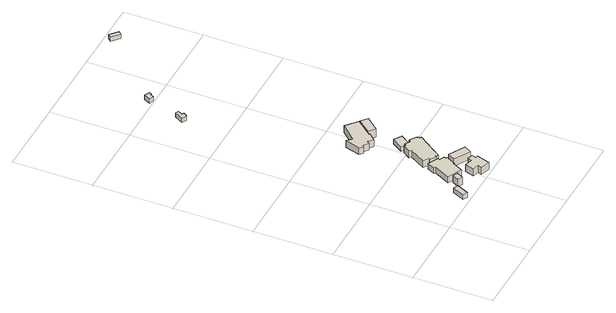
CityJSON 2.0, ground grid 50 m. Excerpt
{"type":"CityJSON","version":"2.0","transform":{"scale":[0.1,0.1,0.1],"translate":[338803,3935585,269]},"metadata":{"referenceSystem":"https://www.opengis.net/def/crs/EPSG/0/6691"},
"CityObjects":{
"building1":{"type":"Building","attributes":{"usage":"451","measuredHeight":7.8,"storeysAboveGround":1,"BuildingIDAttribute.prefecture":"14","BuildingIDAttribute.city":"14151","BuildingDetailAttribute.totalFloorArea":21.45,"BuildingDetailAttribute.buildingFootprintArea":21.45,"BuildingDetailAttribute.buildingStructureType":"601","BuildingDetailAttribute.buildingStructureOrgType":"1","BuildingDetailAttribute.orgUsage":"200","BuildingDetailAttribute.surveyYear":2015,"BuildingLandSlideRiskAttribute.description":"1","BuildingLandSlideRiskAttribute.areaType":"1"},"geometry":[{"type":"Solid","lod":"1","boundaries":[[[[0,1,2,3]],[[2,4,5,3]],[[1,6,4,2]],[[0,7,6,1]],[[3,5,7,0]],[[4,6,7,5]]]]}]},
"building2":{"type":"Building","attributes":{"measuredHeight":5.8,"BuildingIDAttribute.prefecture":"14","BuildingIDAttribute.city":"14151","BuildingDetailAttribute.surveyYear":2015},"geometry":[{"type":"Solid","lod":"1","boundaries":[[[[8,9,10,11]],[[10,12,13,11]],[[9,14,12,10]],[[8,15,14,9]],[[11,13,15,8]],[[12,14,15,13]]]]}]},
"building3":{"type":"Building","attributes":{"usage":"411","measuredHeight":5.7,"storeysAboveGround":1,"BuildingIDAttribute.prefecture":"14","BuildingIDAttribute.city":"14151","BuildingDetailAttribute.totalFloorArea":134.51,"BuildingDetailAttribute.buildingFootprintArea":134.51,"BuildingDetailAttribute.buildingStructureType":"601","BuildingDetailAttribute.buildingStructureOrgType":"1","BuildingDetailAttribute.orgUsage":"10","BuildingDetailAttribute.surveyYear":2015},"geometry":[{"type":"Solid","lod":"1","boundaries":[[[[16,17,18,19,20,21,22,23,24,25,26,27]],[[26,28,29,27]],[[25,30,28,26]],[[24,31,30,25]],[[23,32,31,24]],[[22,33,32,23]],[[21,34,33,22]],[[20,35,34,21]],[[19,36,35,20]],[[18,37,36,19]],[[17,38,37,18]],[[16,39,38,17]],[[27,29,39,16]],[[28,30,31,32,33,34,35,36,37,38,39,29]]]]}]},
"building4":{"type":"Building","attributes":{"BuildingIDAttribute.prefecture":"14","BuildingIDAttribute.city":"14151","BuildingDetailAttribute.surveyYear":2015},"geometry":[{"type":"Solid","lod":"1","boundaries":[[[[40,41,42,43,44,45,46,47]],[[46,48,49,47]],[[45,50,48,46]],[[44,51,50,45]],[[43,52,51,44]],[[42,53,52,43]],[[41,54,53,42]],[[40,55,54,41]],[[47,49,55,40]],[[48,50,51,52,53,54,55,49]]]]}]},
"building5":{"type":"Building","attributes":{"usage":"411","measuredHeight":10.8,"storeysAboveGround":1,"BuildingIDAttribute.prefecture":"14","BuildingIDAttribute.city":"14151","BuildingDetailAttribute.totalFloorArea":68.95,"BuildingDetailAttribute.buildingFootprintArea":68.95,"BuildingDetailAttribute.buildingStructureType":"601","BuildingDetailAttribute.buildingStructureOrgType":"1","BuildingDetailAttribute.orgUsage":"10","BuildingDetailAttribute.surveyYear":2015},"geometry":[{"type":"Solid","lod":"1","boundaries":[[[[56,57,58,59,60,61,62,63,64,65]],[[64,66,67,65]],[[63,68,66,64]],[[62,69,68,63]],[[61,70,69,62]],[[60,71,70,61]],[[59,72,71,60]],[[58,73,72,59]],[[57,74,73,58]],[[56,75,74,57]],[[65,67,75,56]],[[66,68,69,70,71,72,73,74,75,67]]]]}]},
"building6":{"type":"Building","attributes":{"usage":"411","measuredHeight":6.1,"storeysAboveGround":1,"BuildingIDAttribute.prefecture":"14","BuildingIDAttribute.city":"14151","BuildingDetailAttribute.totalFloorArea":49.58,"BuildingDetailAttribute.buildingFootprintArea":49.58,"BuildingDetailAttribute.buildingStructureType":"601","BuildingDetailAttribute.buildingStructureOrgType":"1","BuildingDetailAttribute.orgUsage":"10","BuildingDetailAttribute.surveyYear":2015},"geometry":[{"type":"Solid","lod":"1","boundaries":[[[[76,77,78,79]],[[78,80,81,79]],[[77,82,80,78]],[[76,83,82,77]],[[79,81,83,76]],[[80,82,83,81]]]]}]},
"building7":{"type":"Building","attributes":{"usage":"415","measuredHeight":6.5,"storeysAboveGround":1,"BuildingIDAttribute.prefecture":"14","BuildingIDAttribute.city":"14151","BuildingDetailAttribute.totalFloorArea":179.53,"BuildingDetailAttribute.buildingFootprintArea":179.53,"BuildingDetailAttribute.buildingStructureType":"601","BuildingDetailAttribute.buildingStructureOrgType":"1","BuildingDetailAttribute.orgUsage":"50","BuildingDetailAttribute.surveyYear":2015},"geometry":[{"type":"Solid","lod":"1","boundaries":[[[[84,85,86,87,88,89,90,91,92,93,94,95,96,97,98,99,100,101]],[[100,102,103,101]],[[99,104,102,100]],[[98,105,104,99]],[[97,106,105,98]],[[96,107,106,97]],[[95,108,107,96]],[[94,109,108,95]],[[93,110,109,94]],[[92,111,110,93]],[[91,112,111,92]],[[90,113,112,91]],[[89,114,113,90]],[[88,115,114,89]],[[87,116,115,88]],[[86,117,116,87]],[[85,118,117,86]],[[84,119,118,85]],[[101,103,119,84]],[[102,104,105,106,107,108,109,110,111,112,113,114,115,116,117,118,119,103]]]]}]},
"building8":{"type":"Building","attributes":{"measuredHeight":3.3,"BuildingIDAttribute.prefecture":"14","BuildingIDAttribute.city":"14151","BuildingDetailAttribute.surveyYear":2015},"geometry":[{"type":"Solid","lod":"1","boundaries":[[[[120,121,122,123,124,125]],[[124,126,127,125]],[[123,128,126,124]],[[122,129,128,123]],[[121,130,129,122]],[[120,131,130,121]],[[125,127,131,120]],[[126,128,129,130,131,127]]]]}]},
"building9":{"type":"Building","attributes":{"usage":"441","measuredHeight":5.7,"storeysAboveGround":1,"BuildingIDAttribute.prefecture":"14","BuildingIDAttribute.city":"14151","BuildingDetailAttribute.totalFloorArea":186.29,"BuildingDetailAttribute.buildingFootprintArea":186.29,"BuildingDetailAttribute.buildingStructureType":"610","BuildingDetailAttribute.buildingStructureOrgType":"2","BuildingDetailAttribute.orgUsage":"172","BuildingDetailAttribute.surveyYear":2015},"geometry":[{"type":"Solid","lod":"1","boundaries":[[[[132,133,134,135,136,137,138,139,140,141,142,143]],[[142,144,145,143]],[[141,146,144,142]],[[140,147,146,141]],[[139,148,147,140]],[[138,149,148,139]],[[137,150,149,138]],[[136,151,150,137]],[[135,152,151,136]],[[134,153,152,135]],[[133,154,153,134]],[[132,155,154,133]],[[143,145,155,132]],[[144,146,147,148,149,150,151,152,153,154,155,145]]]]}]},
"building10":{"type":"Building","attributes":{"usage":"415","measuredHeight":3.7,"storeysAboveGround":1,"BuildingIDAttribute.prefecture":"14","BuildingIDAttribute.city":"14151","BuildingDetailAttribute.totalFloorArea":37.05,"BuildingDetailAttribute.buildingFootprintArea":37.05,"BuildingDetailAttribute.buildingStructureType":"601","BuildingDetailAttribute.buildingStructureOrgType":"1","BuildingDetailAttribute.orgUsage":"50","BuildingDetailAttribute.surveyYear":2015},"geometry":[{"type":"Solid","lod":"1","boundaries":[[[[156,157,158,159]],[[158,160,161,159]],[[157,162,160,158]],[[156,163,162,157]],[[159,161,163,156]],[[160,162,163,161]]]]}]},
"building11":{"type":"Building","attributes":{"usage":"441","measuredHeight":6.1,"storeysAboveGround":1,"BuildingIDAttribute.prefecture":"14","BuildingIDAttribute.city":"14151","BuildingDetailAttribute.totalFloorArea":47.89,"BuildingDetailAttribute.buildingFootprintArea":47.89,"BuildingDetailAttribute.buildingStructureType":"610","BuildingDetailAttribute.buildingStructureOrgType":"2","BuildingDetailAttribute.orgUsage":"172","BuildingDetailAttribute.surveyYear":2015},"geometry":[{"type":"Solid","lod":"1","boundaries":[[[[164,165,166,167]],[[166,168,169,167]],[[165,170,168,166]],[[164,171,170,165]],[[167,169,171,164]],[[168,170,171,169]]]]}]},
"building12":{"type":"Building","attributes":{"BuildingIDAttribute.prefecture":"14","BuildingIDAttribute.city":"14151","BuildingDetailAttribute.surveyYear":2015},"geometry":[{"type":"Solid","lod":"1","boundaries":[[[[172,173,174,175]],[[174,176,177,175]],[[173,178,176,174]],[[172,179,178,173]],[[175,177,179,172]],[[176,178,179,177]]]]}]}
},
"vertices":[
[250,7,45],[221,21,45],[257,96,45],[286,82,45],[257,96,79],[286,82,79],[221,21,79],[250,7,79],
[371,92,23],[343,107,23],[365,149,23],[393,134,23],[365,149,74],[393,134,74],[343,107,74],[371,92,74],
[483,195,17],[478,198,17],[444,132,17],[356,177,17],[408,279,17],[397,284,17],[421,330,17],[484,298,17],[478,286,17],[510,270,17],[505,260,17],[514,255,17],[505,260,60],[514,255,60],[510,270,60],[478,286,60],[484,298,60],[421,330,60],[397,284,60],[408,279,60],[356,177,60],[444,132,60],[478,198,60],[483,195,60],
[34,1665,208],[31,1659,208],[3,1674,208],[35,1731,208],[55,1719,208],[39,1691,208],[53,1684,208],[39,1662,208],[53,1684,238],[39,1662,238],[39,1691,238],[55,1719,238],[35,1731,238],[3,1674,238],[31,1659,238],[34,1665,238],
[572,21,7],[514,40,7],[522,65,7],[484,77,7],[502,134,7],[550,118,7],[559,144,7],[592,134,7],[583,108,7],[599,103,7],[583,108,59],[599,103,59],[592,134,59],[559,144,59],[550,118,59],[502,134,59],[484,77,59],[522,65,59],[514,40,59],[572,21,59],
[614,154,8],[514,211,8],[541,258,8],[641,201,8],[541,258,62],[641,201,62],[514,211,62],[614,154,62],
[602,482,16],[610,476,16],[604,468,16],[614,461,16],[505,306,16],[492,316,16],[487,308,16],[450,332,16],[456,340,16],[422,364,16],[482,463,16],[469,472,16],[500,518,16],[511,510,16],[518,522,16],[552,501,16],[561,515,16],[605,486,16],[561,515,65],[605,486,65],[552,501,65],[518,522,65],[511,510,65],[500,518,65],[469,472,65],[482,463,65],[422,364,65],[456,340,65],[450,332,65],[487,308,65],[492,316,65],[505,306,65],[614,461,65],[604,468,65],[610,476,65],[602,482,65],
[117,1922,215],[105,1898,215],[78,1912,215],[97,1952,215],[131,1935,215],[123,1919,215],[131,1935,246],[123,1919,246],[97,1952,246],[78,1912,246],[105,1898,246],[117,1922,246],
[493,734,35],[498,730,35],[458,686,35],[429,712,35],[416,698,35],[388,722,35],[377,713,35],[358,734,35],[386,827,35],[418,798,35],[504,895,35],[575,833,35],[504,895,83],[575,833,83],[418,798,83],[386,827,83],[358,734,83],[377,713,83],[388,722,83],[416,698,83],[429,712,83],[458,686,83],[498,730,83],[493,734,83],
[549,508,17],[503,538,17],[546,605,17],[593,574,17],[546,605,50],[593,574,50],[503,538,50],[549,508,50],
[546,712,31],[506,746,31],[576,828,31],[616,794,31],[576,828,88],[616,794,88],[506,746,88],[546,712,88],
[501,2351,210],[518,2371,210],[567,2326,210],[549,2307,210],[567,2326,240],[549,2307,240],[518,2371,240],[501,2351,240]
]}
